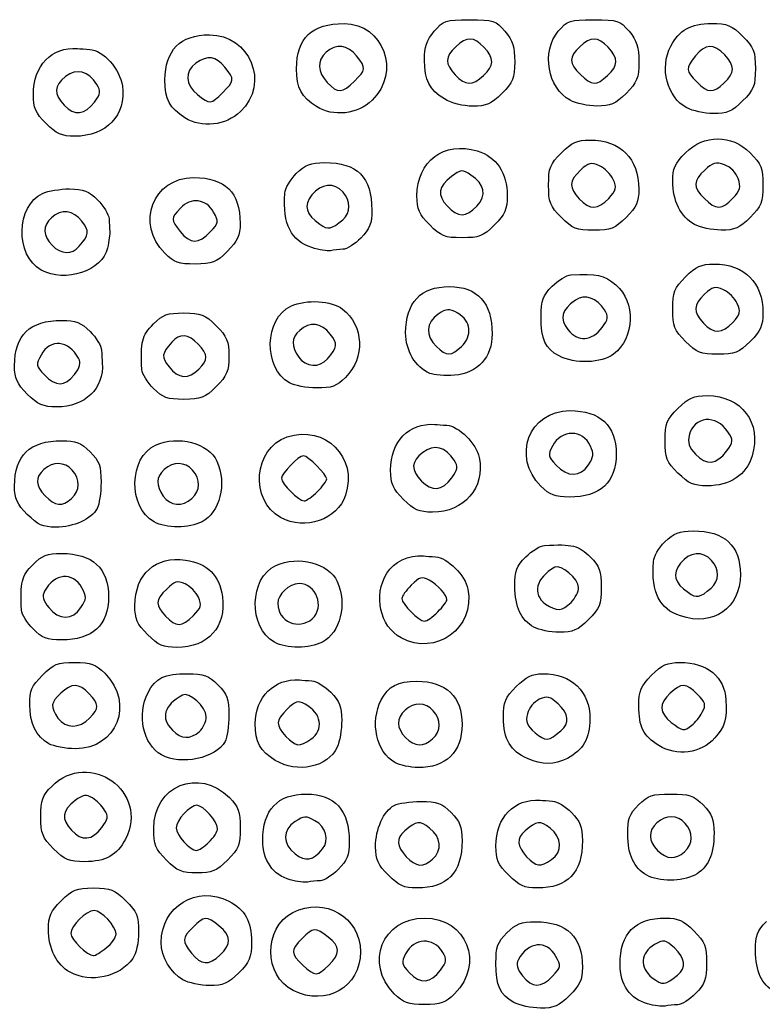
# Model space of a CAD drawing. Extents: x -1 to 2559, y 1 to 1442.
# Drawn here: x 1691.3 to 1954.9, y 1089.3 to 1440 of the extents above; entities that cross this region are included whole.
import ezdxf

# ---------------------------------------------------------------- set-up
doc = ezdxf.new("R2010")
doc.units = 0
doc.layers.get('0').update_dxf_attribs({"linetype": 'CONTINUOUS'})
doc.layers.add('IMAGE', color=7, linetype='CONTINUOUS')

# ---------------------------------------------------------------- blocks, each defined once
blk = doc.blocks.new('wave')
at = {"layer": 'IMAGE', "color": 7}
for points in [[(907.05, -191.77), (907.05, -191.77)], [(952.81, -189.72), (952.81, -189.72)], [(996.81, -189.72), (996.81, -189.72)], [(1038.14, -192.38), (1038.14, -192.38)], [(860.38, -195.77), (860.38, -195.77)], [(814.89, -199.13), (814.89, -199.13)], [(938.98, -198.02), (938.98, -198.02)], [(983.58, -198.53), (983.58, -198.53)], [(893.65, -200.76), (893.65, -200.76)], [(1024.91, -201.2), (1024.91, -201.2)], [(797.76, -206.75), (797.76, -206.75)], [(846.98, -204.76), (846.98, -204.76)], [(997.22, -233.3), (997.22, -233.3)], [(1041.25, -233.26), (1041.25, -233.26)], [(902.9, -240.87), (902.9, -240.87)], [(980.43, -240.08), (980.43, -240.08)], [(933.76, -242.75), (933.76, -242.75)], [(1027.58, -242.53), (1027.58, -242.53)], [(809.49, -250.28), (809.49, -250.28)], [(892, -250.78), (892, -250.78)], [(839.86, -252.79), (839.86, -252.79)], [(796.04, -258.76), (796.04, -258.76)], [(994.89, -279.13), (994.89, -279.13)], [(1041.22, -277.3), (1041.22, -277.3)], [(945.06, -285.83), (945.06, -285.83)], [(1024.43, -284.08), (1024.43, -284.08)], [(897.49, -290.28), (897.49, -290.28)], [(979.6, -289.2), (979.6, -289.2)], [(851.9, -293.95), (851.9, -293.95)], [(807.77, -295.81), (807.77, -295.81)], [(933.75, -295.38), (933.75, -295.38)], [(835.79, -300.72), (835.79, -300.72)], [(884.04, -298.76), (884.04, -298.76)], [(791.1, -302.75), (791.1, -302.75)], [(1038.97, -323.03), (1038.97, -323.03)], [(990.05, -327.89), (990.05, -327.89)], [(941.55, -332.46), (941.55, -332.46)], [(1021.76, -330.75), (1021.76, -330.75)], [(973.2, -335.45), (973.2, -335.45)], [(806.79, -339.74), (806.79, -339.74)], [(849.46, -339.74), (849.46, -339.74)], [(893.96, -337.34), (893.96, -337.34)], [(924.43, -340.08), (924.43, -340.08)], [(791.1, -345.42), (791.1, -345.42)], [(880.91, -346.53), (880.91, -346.53)], [(836.04, -348.09), (836.04, -348.09)], [(1033.56, -371.54), (1033.56, -371.54)], [(983.9, -376.62), (983.9, -376.62)], [(849.96, -381.34), (849.96, -381.34)], [(936.62, -380.01), (936.62, -380.01)], [(1022.67, -381.45), (1022.67, -381.45)], [(892.12, -382.41), (892.12, -382.41)], [(970.71, -385.42), (970.71, -385.42)], [(793.13, -386.05), (793.13, -386.05)], [(833.76, -388.08), (833.76, -388.08)], [(923.58, -389.2), (923.58, -389.2)], [(878.71, -390.76), (878.71, -390.76)], [(813.18, -417.7), (813.18, -417.7)], [(1026.68, -420.24), (1026.68, -420.24)], [(852.12, -422.41), (852.12, -422.41)], [(980.23, -422.21), (980.23, -422.21)], [(798.71, -426.76), (798.71, -426.76)], [(891.6, -425.21), (891.6, -425.21)], [(934.79, -425.08), (934.79, -425.08)], [(1014.98, -427.43), (1014.98, -427.43)], [(838.71, -430.76), (838.71, -430.76)], [(878.98, -432.68), (878.98, -432.68)], [(921.38, -433.42), (921.38, -433.42)], [(968.4, -432.03), (968.4, -432.03)], [(817.55, -456.46), (817.55, -456.46)], [(855.48, -461.72), (855.48, -461.72)], [(800.43, -464.08), (800.43, -464.08)], [(1024.12, -465.08), (1024.12, -465.08)], [(840.43, -468.08), (840.43, -468.08)], [(934.79, -467.74), (934.79, -467.74)], [(976.93, -467.87), (976.93, -467.87)], [(884.31, -475.06), (884.31, -475.06)], [(919.1, -473.42), (919.1, -473.42)], [(961.76, -473.42), (961.76, -473.42)], [(1010.71, -473.42), (1010.71, -473.42)], [(819.05, -499.19), (819.05, -499.19)], [(859.48, -501.72), (859.48, -501.72)], [(806.25, -507.86), (806.25, -507.86)], [(897.96, -505.34), (897.96, -505.34)], [(937.55, -507.13), (937.55, -507.13)], [(846.25, -510.53), (846.25, -510.53)], [(977.3, -509.21), (977.3, -509.21)], [(1021.56, -508.87), (1021.56, -508.87)], [(885.39, -514.34), (885.39, -514.34)], [(921.2, -515.45), (921.2, -515.45)], [(963.6, -518.54), (963.6, -518.54)], [(1010.98, -519.06), (1010.98, -519.06)]]:
    blk.add_lwpolyline(points, close=True, dxfattribs=at)
for points in [[(950.46, -236.06), (950.46, -236.06)], [(855.96, -245.21), (855.96, -245.21)], [(810.12, -378.46), (810.12, -378.46)], [(895.77, -464.1), (895.78, -464.1)]]:
    blk.add_lwpolyline(points, dxfattribs=at)
for points in [[(886.56, -187.3), (886.56, -176.43), (891.97, -171.28), (903.4, -171.28)], [(903.4, -171.28), (917.33, -171.28), (923.65, -188.64), (913.31, -198.53)], [(935.35, -174.05), (938.58, -170.21), (939.38, -169.95), (947.9, -169.95)], [(947.9, -169.95), (956.42, -169.95), (957.21, -170.21), (960.44, -174.05)], [(979.35, -174.05), (982.58, -170.21), (983.38, -169.95), (991.9, -169.95)], [(991.9, -169.95), (1000.42, -169.95), (1001.21, -170.21), (1004.44, -174.05)], [(1019.22, -179.3), (1022.18, -173.58), (1026.32, -171.28), (1033.66, -171.28)], [(1033.66, -171.28), (1039.28, -171.28), (1040.78, -171.9), (1044.7, -175.82)], [(839.9, -191.3), (839.9, -180.82), (845.34, -175.28), (855.63, -175.29)], [(855.63, -175.29), (870.14, -175.3), (877.1, -192.52), (866.65, -202.53)], [(931.9, -184.14), (931.9, -179.65), (932.76, -177.13), (935.35, -174.05)], [(960.44, -174.05), (963.16, -177.27), (963.9, -179.59), (963.9, -184.85)], [(983.58, -198.53), (975.52, -194.15), (973.29, -181.25), (979.35, -174.05)], [(1004.44, -174.05), (1007.16, -177.27), (1007.9, -179.59), (1007.9, -184.85)], [(907.8, -182.8), (904.64, -178.78), (900.54, -178.28), (897, -181.49)], [(953, -179.7), (949.38, -175.85), (946.93, -175.81), (942.98, -179.51)], [(997, -179.7), (993.38, -175.85), (990.93, -175.81), (986.98, -179.51)], [(1038.33, -182.37), (1034.54, -178.34), (1031.4, -178.47), (1027.99, -182.8)], [(1044.7, -175.82), (1048.69, -179.81), (1049.23, -181.18), (1049.23, -187.28)], [(793.23, -196.42), (793.25, -186.2), (799.69, -179.51), (808.9, -180.16)], [(808.9, -180.16), (809.81, -180.23), (811.75, -180.36), (813.21, -180.45)], [(813.21, -180.45), (818, -180.75), (823.99, -187.45), (824.79, -193.4)], [(897, -181.49), (893.75, -184.43), (893.92, -188.43), (897.46, -192.2)], [(942.98, -179.51), (939.14, -183.13), (939.09, -185.59), (942.8, -189.53)], [(952.81, -189.72), (956.66, -186.1), (956.7, -183.65), (953, -179.7)], [(986.98, -179.51), (983.06, -183.2), (983.09, -185.27), (987.17, -189.34)], [(996.81, -189.72), (1000.66, -186.1), (1000.7, -183.65), (997, -179.7)], [(1024.91, -201.2), (1017.87, -197.37), (1015.19, -187.09), (1019.22, -179.3)], [(850.86, -185.36), (846.84, -188.17), (847.09, -193.12), (851.41, -196.52)], [(861.13, -186.8), (857.98, -182.78), (855.11, -182.38), (850.86, -185.36)], [(907.05, -191.77), (911.28, -187.54), (911.3, -187.25), (907.8, -182.8)], [(938.98, -198.02), (933.51, -194.68), (931.9, -191.52), (931.9, -184.14)], [(963.9, -184.85), (963.9, -190.69), (963.32, -192.13), (959.36, -196.08)], [(1007.9, -184.85), (1007.9, -190.69), (1007.32, -192.13), (1003.36, -196.08)], [(1027.99, -182.8), (1024.48, -187.26), (1024.52, -188.03), (1028.5, -192.01)], [(1038.14, -192.38), (1041.99, -188.77), (1042.04, -186.31), (1038.33, -182.37)], [(815.76, -192.89), (812.76, -188.09), (808.56, -187.04), (804.65, -190.12)], [(860.38, -195.77), (864.61, -191.54), (864.64, -191.25), (861.13, -186.8)], [(893.65, -200.76), (888.25, -197.37), (886.56, -194.17), (886.56, -187.3)], [(987.17, -189.34), (991.19, -193.37), (992.86, -193.43), (996.81, -189.72)], [(1049.23, -187.28), (1049.23, -193.39), (1048.69, -194.76), (1044.7, -198.75)], [(804.65, -190.12), (800.45, -193.42), (800.33, -196.15), (804.18, -200.25)], [(846.98, -204.76), (841.58, -201.37), (839.9, -198.17), (839.9, -191.3)], [(897.46, -192.2), (901.18, -196.15), (902.74, -196.08), (907.05, -191.77)], [(942.8, -189.53), (946.41, -193.38), (948.87, -193.42), (952.81, -189.72)], [(1028.5, -192.01), (1032.53, -196.03), (1034.19, -196.1), (1038.14, -192.38)], [(824.79, -193.4), (826.19, -203.86), (819.15, -211.28), (807.83, -211.28)], [(814.89, -199.13), (817.1, -196.16), (817.22, -195.24), (815.76, -192.89)], [(851.41, -196.52), (855.86, -200.02), (856.15, -200), (860.38, -195.77)], [(959.36, -196.08), (955.59, -199.85), (953.85, -200.61), (949.03, -200.61)], [(1003.36, -196.08), (999.57, -199.88), (997.89, -200.61), (993.03, -200.56)], [(797.76, -206.75), (793.99, -202.98), (793.23, -201.24), (793.23, -196.42)], [(804.18, -200.25), (807.81, -204.11), (811.47, -203.73), (814.89, -199.13)], [(913.31, -198.53), (908.11, -203.52), (899.58, -204.49), (893.65, -200.76)], [(949.03, -200.61), (945.64, -200.61), (941.46, -199.53), (938.98, -198.02)], [(993.03, -200.56), (989.84, -200.53), (985.59, -199.62), (983.58, -198.53)], [(1044.7, -198.75), (1040.9, -202.54), (1039.22, -203.27), (1034.36, -203.23)], [(866.65, -202.53), (861.44, -207.52), (852.92, -208.49), (846.98, -204.76)], [(1034.36, -203.23), (1031.17, -203.2), (1026.92, -202.28), (1024.91, -201.2)], [(807.83, -211.28), (803.31, -211.28), (801.46, -210.45), (797.76, -206.75)], [(929.23, -232.42), (929.25, -220.12), (938.86, -212.95), (950.63, -216.48)], [(980.43, -217.15), (984.13, -213.45), (985.98, -212.62), (990.5, -212.62)], [(990.5, -212.62), (1001.42, -212.62), (1007.9, -219.09), (1007.9, -230.02)], [(1024.43, -217.15), (1031.04, -210.53), (1040.75, -210.53), (1047.36, -217.15)], [(950.63, -216.48), (957.37, -218.5), (961.22, -224.28), (961.22, -232.42)], [(975.9, -228.62), (975.9, -222.51), (976.44, -221.14), (980.43, -217.15)], [(1019.9, -227.22), (1019.9, -222.7), (1020.73, -220.85), (1024.43, -217.15)], [(1047.36, -217.15), (1051.36, -221.14), (1051.9, -222.51), (1051.9, -228.62)], [(886.46, -224.51), (889.65, -221.33), (891.49, -220.62), (896.53, -220.62)], [(896.53, -220.62), (908.1, -220.62), (913.23, -225.78), (913.23, -237.45)], [(993.9, -221.71), (991, -220.39), (990.08, -220.61), (987.22, -223.29)], [(1038.23, -221.39), (1035.21, -220.33), (1034.04, -220.64), (1031.25, -223.26)], [(948.39, -225.04), (945.28, -223.01), (944.85, -223.04), (941.49, -225.55)], [(987.22, -223.29), (983.14, -227.13), (983.04, -229.53), (986.8, -233.53)], [(998.8, -226.61), (997.96, -224.76), (995.75, -222.55), (993.9, -221.71)], [(1031.25, -223.26), (1027.05, -227.21), (1027.04, -229.21), (1031.17, -233.34)], [(1043.12, -226.29), (1042.39, -224.2), (1040.31, -222.12), (1038.23, -221.39)], [(839.86, -252.79), (829.39, -242.32), (835.62, -225.95), (850.07, -225.95)], [(850.07, -225.95), (861.21, -225.95), (866.56, -231.21), (866.56, -242.15)], [(882.38, -231.51), (882.48, -229.81), (884.32, -226.66), (886.46, -224.51)], [(903.02, -231.05), (899.89, -227.59), (895.22, -228.03), (892.02, -232.09)], [(941.49, -225.55), (936.75, -229.08), (936.32, -232.15), (940.01, -236.07)], [(950.46, -236.06), (954.06, -232.22), (953.32, -228.28), (948.39, -225.04)], [(997.22, -233.3), (999.91, -230.43), (1000.12, -229.51), (998.8, -226.61)], [(1027.58, -242.53), (1022.82, -239.95), (1019.9, -234.12), (1019.9, -227.22)], [(1041.25, -233.26), (1043.87, -230.47), (1044.18, -229.3), (1043.12, -226.29)], [(796.53, -231.54), (798.45, -230.67), (802.74, -229.95), (806.06, -229.95)], [(806.06, -229.95), (810.96, -229.95), (812.84, -230.69), (816, -233.85)], [(902.9, -240.87), (905.83, -238.35), (905.89, -234.22), (903.02, -231.05)], [(980.43, -240.08), (976.44, -236.09), (975.9, -234.72), (975.9, -228.62)], [(1007.9, -230.02), (1007.9, -234.53), (1007.06, -236.38), (1003.36, -240.08)], [(1051.9, -228.62), (1051.9, -234.72), (1051.36, -236.09), (1047.36, -240.08)], [(796.04, -258.76), (786.74, -253.6), (787.06, -235.86), (796.53, -231.54)], [(816, -233.85), (818.14, -235.99), (819.97, -238.99), (820.06, -240.51)], [(857.15, -238.21), (854.49, -233.45), (849.08, -232.79), (845.35, -236.79)], [(892, -250.78), (884.53, -248.3), (881.7, -242.64), (882.38, -231.51)], [(892.02, -232.09), (888.96, -235.98), (889.76, -238.97), (894.79, -242.49)], [(933.76, -242.75), (929.99, -238.98), (929.23, -237.24), (929.23, -232.42)], [(961.22, -232.42), (961.22, -237.24), (960.47, -238.98), (956.7, -242.75)], [(986.8, -233.53), (990.52, -237.49), (993.33, -237.43), (997.22, -233.3)], [(1031.17, -233.34), (1035.3, -237.48), (1037.31, -237.46), (1041.25, -233.26)], [(810.45, -241.44), (807.31, -237.44), (803.2, -236.96), (799.67, -240.16)], [(845.35, -236.79), (841.91, -240.48), (841.91, -240.76), (845.33, -245.1)], [(855.96, -245.21), (858.96, -242.02), (859.04, -241.58), (857.15, -238.21)], [(913.23, -237.45), (913.23, -242.35), (912.49, -244.22), (909.33, -247.39)], [(940.01, -236.07), (943.83, -240.13), (946.63, -240.13), (950.46, -236.06)], [(799.67, -240.16), (796.49, -243.03), (796.57, -246.63), (799.9, -249.95)], [(809.49, -250.28), (813.11, -246.07), (813.23, -244.97), (810.45, -241.44)], [(820.06, -240.51), (820.16, -242.04), (820.28, -244.03), (820.35, -244.95)], [(894.79, -242.49), (897.74, -244.56), (898.86, -244.34), (902.9, -240.87)], [(991.9, -244.62), (985.79, -244.62), (984.42, -244.08), (980.43, -240.08)], [(1003.36, -240.08), (999.37, -244.08), (998, -244.62), (991.9, -244.62)], [(1047.36, -240.08), (1043.57, -243.88), (1041.89, -244.61), (1037.03, -244.56)], [(820.35, -244.95), (820.41, -245.87), (820.05, -248.57), (819.55, -250.95)], [(845.33, -245.1), (848.8, -249.52), (851.88, -249.55), (855.96, -245.21)], [(866.56, -242.15), (866.56, -246.51), (865.69, -248.42), (862.03, -252.08)], [(945.23, -247.28), (939.12, -247.28), (937.76, -246.74), (933.76, -242.75)], [(956.7, -242.75), (952.7, -246.74), (951.34, -247.28), (945.23, -247.28)], [(1037.03, -244.56), (1033.84, -244.53), (1029.59, -243.62), (1027.58, -242.53)], [(909.33, -247.39), (907.19, -249.53), (904.34, -251.33), (903, -251.38)], [(819.55, -250.95), (817.85, -258.97), (804.46, -263.42), (796.04, -258.76)], [(799.9, -249.95), (803.18, -253.24), (806.84, -253.36), (809.49, -250.28)], [(862.03, -252.08), (858.04, -256.07), (856.67, -256.62), (850.59, -256.62)], [(898.55, -251.89), (897.44, -252.11), (894.49, -251.61), (892, -250.78)], [(903, -251.38), (901.66, -251.44), (899.66, -251.67), (898.55, -251.89)], [(850.59, -256.62), (844.77, -256.62), (843.09, -256.02), (839.86, -252.79)], [(1024.43, -261.15), (1028.13, -257.45), (1029.98, -256.62), (1034.5, -256.62)], [(1034.5, -256.62), (1045.42, -256.62), (1051.9, -263.09), (1051.9, -274.02)], [(977.13, -264.51), (979.27, -262.37), (982.27, -260.54), (983.79, -260.45)], [(983.79, -260.45), (993.12, -259.89), (995.45, -260.41), (999.75, -264.03)], [(1019.9, -272.62), (1019.9, -266.51), (1020.44, -265.14), (1024.43, -261.15)], [(925.23, -281.04), (925.23, -270.25), (930.54, -264.62), (940.69, -264.62)], [(940.69, -264.62), (950.69, -264.62), (955.9, -270.34), (955.9, -281.32)], [(973.23, -275.27), (973.23, -269.47), (973.83, -267.81), (977.13, -264.51)], [(999.75, -264.03), (1006.88, -270.03), (1006.47, -282.68), (998.95, -288.59)], [(1037.9, -265.71), (1035, -264.39), (1034.08, -264.61), (1031.22, -267.29)], [(1042.8, -270.61), (1041.96, -268.76), (1039.75, -266.55), (1037.9, -265.71)], [(884.53, -271.54), (889.99, -269.05), (899.04, -269.56), (902.87, -272.57)], [(985.4, -269.45), (980.4, -272.95), (979.64, -275.93), (982.75, -279.88)], [(995.76, -272.89), (993.06, -268.57), (988.72, -267.12), (985.4, -269.45)], [(1031.22, -267.29), (1027.14, -271.13), (1027.04, -273.53), (1030.8, -277.53)], [(884.04, -298.76), (874.74, -293.6), (875.06, -275.86), (884.53, -271.54)], [(902.87, -272.57), (910.42, -278.51), (910.9, -289.82), (903.9, -296.82)], [(943.72, -274.07), (940.57, -272.31), (939.84, -272.35), (936.72, -274.39)], [(994.89, -279.13), (997.1, -276.16), (997.22, -275.24), (995.76, -272.89)], [(1024.43, -284.08), (1020.44, -280.09), (1019.9, -278.72), (1019.9, -272.62)], [(1041.22, -277.3), (1043.91, -274.43), (1044.12, -273.51), (1042.8, -270.61)], [(786.56, -292.68), (786.56, -281.76), (791.95, -276.62), (803.4, -276.62)], [(803.4, -276.62), (808.29, -276.62), (810.17, -277.35), (813.33, -280.51)], [(835.79, -277.85), (839.1, -274.54), (840.74, -273.95), (846.59, -273.95)], [(846.59, -273.95), (852.67, -273.95), (854.04, -274.49), (858.03, -278.48)], [(898.45, -281.44), (895.31, -277.44), (891.2, -276.96), (887.67, -280.16)], [(936.72, -274.39), (932.39, -277.23), (932.15, -282.17), (936.15, -285.9)], [(945.06, -285.83), (949.02, -282.13), (948.4, -276.69), (943.72, -274.07)], [(979.6, -289.2), (974.67, -286.53), (973.23, -283.37), (973.23, -275.27)], [(1051.9, -274.02), (1051.9, -278.53), (1051.06, -280.38), (1047.36, -284.08)], [(813.33, -280.51), (815.48, -282.66), (817.3, -285.66), (817.4, -287.18)], [(831.73, -294.05), (831.14, -284.27), (831.73, -281.91), (835.79, -277.85)], [(858.03, -278.48), (861.9, -282.35), (862.56, -283.93), (862.56, -289.28)], [(887.67, -280.16), (884.68, -282.86), (884.57, -285.75), (887.31, -289.65)], [(982.75, -279.88), (986.25, -284.33), (991.25, -284.02), (994.89, -279.13)], [(1030.8, -277.53), (1034.52, -281.49), (1037.33, -281.43), (1041.22, -277.3)], [(809.27, -290.03), (805.81, -283.57), (799.26, -283), (795.97, -288.88)], [(851.66, -285.04), (848.21, -281.35), (845.04, -281.1), (842.31, -284.28)], [(897.49, -290.28), (901.11, -286.07), (901.23, -284.97), (898.45, -281.44)], [(933.75, -295.38), (928.68, -293.21), (925.23, -287.39), (925.23, -281.04)], [(955.9, -281.32), (955.9, -289.68), (950.76, -295.34), (942.52, -296.07)], [(817.4, -287.18), (817.49, -288.7), (817.62, -290.7), (817.68, -291.62)], [(842.31, -284.28), (838.69, -288.5), (838.57, -289.6), (841.34, -293.13)], [(851.9, -293.95), (855.3, -290.55), (855.25, -288.86), (851.66, -285.04)], [(936.15, -285.9), (939.82, -289.32), (941.32, -289.31), (945.06, -285.83)], [(1035.9, -288.62), (1029.79, -288.62), (1028.42, -288.08), (1024.43, -284.08)], [(1047.36, -284.08), (1043.37, -288.08), (1042, -288.62), (1035.9, -288.62)], [(795.97, -288.88), (794.09, -292.24), (794.17, -292.69), (797.16, -295.88)], [(807.77, -295.81), (809.74, -293.3), (810.16, -291.69), (809.27, -290.03)], [(862.56, -289.28), (862.56, -294.63), (861.9, -296.21), (858.03, -300.08)], [(887.31, -289.65), (889.79, -293.2), (894.72, -293.51), (897.49, -290.28)], [(998.95, -288.59), (994.84, -291.83), (985.01, -292.14), (979.6, -289.2)], [(791.1, -302.75), (787.4, -299.05), (786.56, -297.2), (786.56, -292.68)], [(817.68, -291.62), (818.33, -300.82), (811.64, -307.27), (801.43, -307.28)], [(835.79, -300.72), (833.65, -298.57), (831.82, -295.57), (831.73, -294.05)], [(841.34, -293.13), (844.63, -297.3), (848.26, -297.58), (851.9, -293.95)], [(797.16, -295.88), (801.23, -300.21), (804.32, -300.19), (807.77, -295.81)], [(903.9, -296.82), (900.75, -299.96), (899, -300.61), (893.67, -300.57)], [(942.52, -296.07), (939.24, -296.35), (935.3, -296.05), (933.75, -295.38)], [(846.59, -304.62), (840.74, -304.62), (839.1, -304.02), (835.79, -300.72)], [(858.03, -300.08), (854.04, -304.07), (852.67, -304.62), (846.59, -304.62)], [(893.67, -300.57), (890.13, -300.54), (885.8, -299.73), (884.04, -298.76)], [(801.43, -307.28), (796.61, -307.28), (794.87, -306.52), (791.1, -302.75)], [(1021.76, -307.82), (1025.53, -304.05), (1027.27, -303.28), (1032.1, -303.29)], [(1032.1, -303.29), (1044.39, -303.3), (1051.56, -312.91), (1048.03, -324.68)], [(1017.23, -319.28), (1017.23, -313.18), (1017.77, -311.81), (1021.76, -307.82)], [(973.2, -335.45), (962.73, -324.99), (968.95, -308.62), (983.4, -308.62)], [(983.4, -308.62), (994.21, -308.62), (999.9, -313.9), (999.9, -323.95)], [(1039.47, -316.13), (1035.33, -309.8), (1027.47, -310.53), (1025.75, -317.39)], [(883.21, -317.95), (896.69, -313.51), (908.35, -325.14), (903.9, -338.6)], [(919.9, -329.75), (919.91, -319.54), (926.36, -312.85), (935.56, -313.5)], [(935.56, -313.5), (936.48, -313.56), (938.38, -313.69), (939.79, -313.78)], [(939.79, -313.78), (944.05, -314.06), (950.4, -320.39), (951.32, -325.28)], [(990.76, -321.19), (988.02, -315.16), (980.49, -315.19), (977.25, -321.25)], [(836.53, -320.88), (844.53, -317.23), (855.33, -320.06), (858.3, -326.58)], [(880.91, -346.53), (869.78, -340.49), (871.28, -321.89), (883.21, -317.95)], [(1025.75, -317.39), (1025.13, -319.87), (1025.73, -321.64), (1028.02, -324.08)], [(1038.97, -323.03), (1041.47, -319.66), (1041.5, -319.23), (1039.47, -316.13)], [(786.56, -335.35), (786.56, -324.43), (791.95, -319.28), (803.4, -319.28)], [(803.4, -319.28), (808.29, -319.28), (810.17, -320.02), (813.33, -323.18)], [(836.04, -348.09), (826.74, -342.93), (827.06, -325.19), (836.53, -320.88)], [(942.43, -326.23), (939.43, -321.42), (935.23, -320.37), (931.32, -323.45)], [(977.25, -321.25), (975.62, -324.3), (975.75, -324.95), (978.57, -327.95)], [(990.05, -327.89), (991.84, -325.17), (991.98, -323.86), (990.76, -321.19)], [(1021.76, -330.75), (1017.77, -326.76), (1017.23, -325.39), (1017.23, -319.28)], [(813.33, -323.18), (816.63, -326.48), (817.23, -328.13), (817.23, -333.93)], [(888.99, -324.62), (887.28, -324.62), (881.23, -330.86), (881.23, -332.62)], [(897.23, -332.86), (897.23, -331.28), (890.56, -324.62), (888.99, -324.62)], [(931.32, -323.45), (927.12, -326.75), (926.99, -329.48), (930.85, -333.59)], [(951.32, -325.28), (953.34, -336.07), (946.04, -344.6), (934.76, -344.61)], [(999.9, -323.95), (999.9, -334.06), (994.21, -339.28), (983.19, -339.28)], [(1028.02, -324.08), (1031.82, -328.13), (1035.43, -327.78), (1038.97, -323.03)], [(1048.03, -324.68), (1046.01, -331.42), (1040.23, -335.27), (1032.1, -335.28)], [(797, -329.49), (793.79, -332.4), (793.92, -335.1), (797.46, -338.86)], [(807.02, -329.72), (804.28, -326.69), (800.2, -326.59), (797, -329.49)], [(839.67, -329.49), (836.68, -332.19), (836.57, -335.08), (839.31, -338.99)], [(849.69, -329.72), (846.95, -326.69), (842.87, -326.59), (839.67, -329.49)], [(858.3, -326.58), (861.9, -334.48), (859.38, -344.77), (853.04, -348.05)], [(941.55, -332.46), (943.76, -329.5), (943.89, -328.57), (942.43, -326.23)], [(978.57, -327.95), (982.61, -332.26), (987.21, -332.24), (990.05, -327.89)], [(806.79, -339.74), (809.82, -337), (809.92, -332.92), (807.02, -329.72)], [(849.46, -339.74), (852.49, -337), (852.58, -332.92), (849.69, -329.72)], [(881.23, -332.62), (881.23, -334.5), (887.34, -340.62), (889.23, -340.62)], [(893.96, -337.34), (895.76, -335.54), (897.23, -333.52), (897.23, -332.86)], [(924.43, -340.08), (920.66, -336.31), (919.9, -334.57), (919.9, -329.75)], [(930.85, -333.59), (934.47, -337.44), (938.14, -337.06), (941.55, -332.46)], [(1032.1, -335.28), (1027.27, -335.28), (1025.53, -334.52), (1021.76, -330.75)], [(791.1, -345.42), (787.4, -341.72), (786.56, -339.86), (786.56, -335.35)], [(817.23, -333.93), (817.23, -337.71), (816.61, -341.95), (815.86, -343.36)], [(983.19, -339.28), (978.18, -339.28), (976.31, -338.57), (973.2, -335.45)], [(797.46, -338.86), (800.89, -342.51), (803.46, -342.76), (806.79, -339.74)], [(839.31, -338.99), (841.76, -342.49), (846.06, -342.82), (849.46, -339.74)], [(903.9, -338.6), (901.02, -347.32), (889.62, -351.25), (880.91, -346.53)], [(889.23, -340.62), (890.03, -340.62), (892.16, -339.14), (893.96, -337.34)], [(934.76, -344.61), (929.94, -344.61), (928.2, -343.85), (924.43, -340.08)], [(815.86, -343.36), (813.85, -347.1), (807.5, -349.95), (801.16, -349.95)], [(801.16, -349.95), (796.65, -349.95), (794.8, -349.11), (791.1, -345.42)], [(853.04, -348.05), (848.47, -350.41), (840.27, -350.43), (836.04, -348.09)], [(1017.13, -355.18), (1020.31, -352), (1022.15, -351.28), (1027.19, -351.28)], [(1027.19, -351.28), (1038.26, -351.28), (1043.9, -356.5), (1043.9, -366.74)], [(967.79, -360.51), (969.94, -358.37), (972.94, -356.54), (974.46, -356.45)], [(974.46, -356.45), (984.24, -355.86), (986.61, -356.45), (990.67, -360.51)], [(1013.04, -362.18), (1013.15, -360.47), (1014.98, -357.32), (1017.13, -355.18)], [(793.13, -363.18), (796.31, -360), (798.15, -359.28), (803.19, -359.28)], [(803.19, -359.28), (814.21, -359.28), (819.9, -364.5), (819.9, -374.62)], [(829.23, -377.75), (829.25, -366.65), (836.6, -360.05), (847.23, -361.62)], [(879.19, -363.54), (887.2, -359.9), (898, -362.73), (900.97, -369.25)], [(918.57, -366.25), (921.04, -362.2), (926.19, -359.79), (931.56, -360.16)], [(931.56, -360.16), (932.48, -360.23), (934.38, -360.36), (935.79, -360.45)], [(935.79, -360.45), (940.05, -360.73), (946.4, -367.06), (947.32, -371.94)], [(963.94, -370.85), (963.9, -365.48), (964.54, -363.77), (967.79, -360.51)], [(990.67, -360.51), (993.97, -363.82), (994.56, -365.46), (994.56, -371.31)], [(1033.69, -361.72), (1030.56, -358.26), (1025.88, -358.7), (1022.69, -362.76)], [(789.06, -379.39), (788.47, -369.61), (789.06, -367.24), (793.13, -363.18)], [(847.23, -361.62), (854.97, -362.77), (859.17, -366.96), (860.25, -374.62)], [(878.71, -390.76), (869.41, -385.6), (869.73, -367.86), (879.19, -363.54)], [(978.07, -364.17), (971.38, -367.94), (969.95, -373.77), (974.86, -377.21)], [(986.56, -371.38), (986.56, -368.33), (980.23, -362.95), (978.07, -364.17)], [(1022.67, -381.45), (1015.19, -378.97), (1012.37, -373.31), (1013.04, -362.18)], [(1022.69, -362.76), (1019.63, -366.65), (1020.43, -369.63), (1025.46, -373.16)], [(1033.56, -371.54), (1036.5, -369.02), (1036.55, -364.88), (1033.69, -361.72)], [(810.44, -371.46), (807.19, -365.66), (800.62, -366.27), (797.19, -372.7)], [(923.58, -389.2), (916.09, -385.13), (913.71, -374.22), (918.57, -366.25)], [(933.55, -368.78), (930.95, -367.39), (930.1, -367.62), (927.22, -370.5)], [(1043.9, -366.74), (1043.9, -378.66), (1034.29, -385.31), (1022.67, -381.45)], [(810.12, -378.46), (812.17, -375.34), (812.2, -374.61), (810.44, -371.46)], [(847.02, -370.1), (844.24, -368.83), (843.3, -369.09), (840.5, -371.89)], [(851.75, -374.82), (850.94, -373.04), (848.81, -370.91), (847.02, -370.1)], [(887.46, -369.95), (883.89, -369.95), (879.9, -373.7), (879.9, -377.05)], [(892.12, -382.41), (896.69, -378.28), (893.57, -369.95), (887.46, -369.95)], [(900.97, -369.25), (904.57, -377.14), (902.05, -387.44), (895.7, -390.72)], [(927.22, -370.5), (925.39, -372.33), (923.9, -374.48), (923.9, -375.28)], [(939.85, -375.68), (939.78, -373.84), (936.68, -370.45), (933.55, -368.78)], [(970.71, -385.42), (966.16, -382.9), (964, -378.25), (963.94, -370.85)], [(983.9, -376.62), (985.36, -375.15), (986.56, -372.79), (986.56, -371.38)], [(994.56, -371.31), (994.56, -377.39), (994.02, -378.76), (990.03, -382.75)], [(1025.46, -373.16), (1028.41, -375.23), (1029.53, -375), (1033.56, -371.54)], [(797.19, -372.7), (796.3, -374.36), (796.72, -375.97), (798.69, -378.47)], [(819.9, -374.62), (819.9, -384.73), (814.21, -389.95), (803.19, -389.95)], [(840.5, -371.89), (836.48, -375.91), (836.42, -377.58), (840.13, -381.53)], [(860.25, -374.62), (861.75, -385.29), (855.19, -392.6), (844.1, -392.61)], [(849.96, -381.34), (852.76, -378.54), (853.01, -377.6), (851.75, -374.82)], [(947.32, -371.94), (949.91, -385.76), (935.95, -395.9), (923.58, -389.2)], [(798.69, -378.47), (802.27, -383.02), (807.14, -383.02), (810.12, -378.46)], [(833.76, -388.08), (829.99, -384.31), (829.23, -382.57), (829.23, -377.75)], [(879.9, -377.05), (879.9, -383.44), (887.37, -386.71), (892.12, -382.41)], [(923.9, -375.28), (923.9, -377.17), (930.01, -383.28), (931.9, -383.28)], [(936.62, -380.01), (938.42, -378.21), (939.88, -376.26), (939.85, -375.68)], [(974.86, -377.21), (978.78, -379.95), (980.69, -379.83), (983.9, -376.62)], [(793.13, -386.05), (790.98, -383.91), (789.15, -380.91), (789.06, -379.39)], [(840.13, -381.53), (843.82, -385.46), (845.88, -385.42), (849.96, -381.34)], [(931.9, -383.28), (932.7, -383.28), (934.82, -381.81), (936.62, -380.01)], [(979.7, -387.24), (976.51, -387.21), (972.46, -386.39), (970.71, -385.42)], [(990.03, -382.75), (986.24, -386.54), (984.55, -387.27), (979.7, -387.24)], [(803.19, -389.95), (798.15, -389.95), (796.31, -389.24), (793.13, -386.05)], [(844.1, -392.61), (839.27, -392.61), (837.53, -391.85), (833.76, -388.08)], [(895.7, -390.72), (891.14, -393.08), (882.93, -393.1), (878.71, -390.76)], [(796.43, -402.48), (800.42, -398.49), (801.79, -397.95), (807.87, -397.95)], [(807.87, -397.95), (813.69, -397.95), (815.37, -398.55), (818.6, -401.78)], [(1012.43, -402.48), (1016.13, -398.78), (1017.98, -397.95), (1022.5, -397.95)], [(1022.5, -397.95), (1032.12, -397.95), (1038.41, -403.1), (1038.79, -411.28)], [(791.94, -412.82), (791.9, -407.96), (792.64, -406.27), (796.43, -402.48)], [(818.6, -401.78), (829.19, -412.37), (822.82, -428.68), (808.13, -428.57)], [(833.91, -408.59), (836.58, -403.42), (839.68, -401.95), (847.91, -401.95)], [(847.91, -401.95), (853.71, -401.95), (855.37, -402.55), (858.67, -405.85)], [(964.43, -406.48), (967.93, -402.98), (970.07, -401.95), (973.83, -401.95)], [(973.83, -401.95), (984.06, -401.95), (990.56, -408.17), (990.56, -417.95)], [(1007.9, -413.24), (1007.9, -407.94), (1008.57, -406.34), (1012.43, -402.48)], [(813, -409.04), (809.38, -405.19), (806.93, -405.14), (802.98, -408.85)], [(858.67, -405.85), (861.96, -409.14), (862.56, -410.8), (862.56, -416.6)], [(871.9, -419.7), (871.91, -410.22), (878.65, -403.54), (887.56, -404.16)], [(887.56, -404.16), (888.48, -404.23), (890.48, -404.36), (892, -404.45)], [(892, -404.45), (893.52, -404.54), (896.52, -406.37), (898.67, -408.51)], [(916.58, -411.26), (919.14, -406.29), (922.34, -404.62), (929.21, -404.62)], [(929.21, -404.62), (939.54, -404.62), (945.23, -410.06), (945.23, -419.95)], [(959.9, -417.52), (959.9, -411.9), (960.51, -410.4), (964.43, -406.48)], [(1028.68, -409.27), (1024.6, -405.2), (1022.94, -405.13), (1018.98, -408.85)], [(802.98, -408.85), (799.35, -412.26), (799.18, -413.67), (801.97, -417.65)], [(813.18, -417.7), (816.61, -414.02), (816.58, -412.85), (813, -409.04)], [(838.71, -430.76), (832.16, -427.13), (829.85, -416.44), (833.91, -408.59)], [(846.07, -409.5), (839.5, -413.21), (838.25, -417.64), (842.56, -421.95)], [(854.56, -417.17), (854.56, -413.76), (848.4, -408.19), (846.07, -409.5)], [(898.67, -408.51), (901.83, -411.67), (902.56, -413.55), (902.56, -418.45)], [(979.24, -412.63), (976.4, -409.96), (975.44, -409.73), (972.61, -411.02)], [(1018.98, -408.85), (1014.95, -412.64), (1015.08, -415.78), (1019.41, -419.19)], [(1030.4, -415.61), (1031.79, -413), (1031.56, -412.15), (1028.68, -409.27)], [(798.71, -426.76), (794.27, -424.29), (792, -419.62), (791.94, -412.82)], [(889.55, -412.76), (886.96, -411.4), (886.09, -411.63), (883.22, -414.5)], [(891.6, -425.21), (896.4, -421.85), (895.41, -415.85), (889.55, -412.76)], [(921.38, -433.42), (914.83, -429.79), (912.52, -419.11), (916.58, -411.26)], [(935.02, -415.05), (932.28, -412.02), (928.2, -411.93), (925, -414.82)], [(972.61, -411.02), (970.79, -411.85), (968.9, -414.15), (968.4, -416.13)], [(980.23, -422.21), (983.47, -419.43), (983.15, -416.29), (979.24, -412.63)], [(1014.98, -427.43), (1009.45, -423.95), (1007.9, -420.84), (1007.9, -413.24)], [(1038.79, -411.28), (1039.11, -418.4), (1038.43, -420.72), (1034.85, -424.73)], [(852.12, -422.41), (853.47, -421.2), (854.56, -418.84), (854.56, -417.17)], [(862.56, -416.6), (862.56, -420.37), (861.95, -424.61), (861.19, -426.02)], [(883.22, -414.5), (879.15, -418.58), (879.07, -420.23), (882.8, -424.2)], [(925, -414.82), (921.82, -417.7), (921.91, -421.29), (925.23, -424.62)], [(934.79, -425.08), (937.82, -422.33), (937.92, -418.25), (935.02, -415.05)], [(968.4, -416.13), (967.67, -419.04), (968.2, -420.35), (971.12, -422.86)], [(1026.68, -420.24), (1027.84, -419.35), (1029.52, -417.26), (1030.4, -415.61)], [(801.97, -417.65), (804.62, -421.44), (809.67, -421.46), (813.18, -417.7)], [(878.98, -432.68), (873.67, -429.44), (871.9, -426.19), (871.9, -419.7)], [(902.56, -418.45), (902.56, -421.77), (901.85, -426.06), (900.97, -427.99)], [(945.23, -419.95), (945.23, -429.7), (939.49, -435.33), (929.63, -435.24)], [(968.4, -432.03), (962.44, -429.44), (959.9, -425.1), (959.9, -417.52)], [(990.56, -417.95), (990.56, -424.84), (988.15, -429.06), (982.55, -431.96)], [(1019.41, -419.19), (1023.46, -422.37), (1023.83, -422.43), (1026.68, -420.24)], [(842.56, -421.95), (845.81, -425.19), (848.88, -425.34), (852.12, -422.41)], [(882.8, -424.2), (886.21, -427.83), (887.62, -427.99), (891.6, -425.21)], [(971.12, -422.86), (974.77, -426), (975.91, -425.92), (980.23, -422.21)], [(808.13, -428.57), (804.7, -428.54), (800.46, -427.73), (798.71, -426.76)], [(861.19, -426.02), (858.03, -431.92), (845.56, -434.55), (838.71, -430.76)], [(925.23, -424.62), (928.47, -427.86), (931.55, -428.01), (934.79, -425.08)], [(1034.85, -424.73), (1029.96, -430.2), (1021.28, -431.38), (1014.98, -427.43)], [(799.73, -441.91), (813.08, -428.56), (834.55, -443.89), (825.9, -460.6)], [(900.97, -427.99), (897.73, -435.1), (886.78, -437.44), (878.98, -432.68)], [(929.63, -435.24), (926.84, -435.21), (923.13, -434.39), (921.38, -433.42)], [(982.55, -431.96), (977.84, -434.39), (973.87, -434.41), (968.4, -432.03)], [(835.9, -456.85), (835.9, -441.68), (851.96, -435.14), (862.73, -445.91)], [(795.9, -452.65), (795.9, -446.82), (796.5, -445.15), (799.73, -441.91)], [(814.18, -446.02), (811.97, -444.64), (810.96, -444.79), (808.05, -446.97)], [(874.56, -461.04), (874.56, -450.25), (879.87, -444.62), (890.03, -444.62)], [(890.03, -444.62), (900.07, -444.62), (905.23, -450.33), (905.23, -461.45)], [(1007.79, -448.51), (1011.18, -445.12), (1012.68, -444.62), (1019.23, -444.62)], [(1019.23, -444.62), (1025.78, -444.62), (1027.28, -445.12), (1030.67, -448.51)], [(808.05, -446.97), (803.4, -450.43), (803.01, -453.5), (806.73, -457.46)], [(818.49, -450.33), (817.58, -448.87), (815.64, -446.93), (814.18, -446.02)], [(851.25, -448.62), (848.73, -448.62), (843.9, -453.88), (843.9, -456.62)], [(858.56, -456.8), (858.56, -454.4), (853.4, -448.62), (851.25, -448.62)], [(862.73, -445.91), (865.96, -449.15), (866.56, -450.82), (866.56, -456.65)], [(914.56, -463.35), (914.56, -457.01), (917.41, -450.66), (921.16, -448.66)], [(921.16, -448.66), (922.57, -447.9), (926.81, -447.28), (930.58, -447.28)], [(930.58, -447.28), (936.38, -447.28), (938.04, -447.88), (941.33, -451.18)], [(957.23, -463.08), (957.25, -452.87), (963.69, -446.18), (972.9, -446.83)], [(972.9, -446.83), (973.81, -446.9), (975.81, -447.02), (977.33, -447.12)], [(977.33, -447.12), (978.86, -447.21), (981.86, -449.04), (984, -451.18)], [(1003.94, -458.85), (1003.9, -453.48), (1004.54, -451.77), (1007.79, -448.51)], [(1030.67, -448.51), (1033.83, -451.67), (1034.56, -453.55), (1034.56, -458.45)], [(817.55, -456.46), (819.72, -453.55), (819.87, -452.54), (818.49, -450.33)], [(893.05, -454.07), (889.9, -452.31), (889.17, -452.35), (886.05, -454.39)], [(941.33, -451.18), (944.49, -454.34), (945.23, -456.22), (945.23, -461.12)], [(984, -451.18), (987.16, -454.34), (987.9, -456.22), (987.9, -461.12)], [(1024.36, -455.05), (1021.61, -452.02), (1017.53, -451.93), (1014.33, -454.82)], [(800.43, -464.08), (796.44, -460.09), (795.9, -458.72), (795.9, -452.65)], [(886.05, -454.39), (881.5, -457.38), (881.49, -462.25), (886.04, -465.82)], [(895.78, -464.1), (898.29, -461.07), (896.99, -456.27), (893.05, -454.07)], [(933.74, -456.73), (930.21, -453.95), (929.11, -454.07), (924.9, -457.69)], [(976.41, -456.73), (972.88, -453.95), (971.78, -454.07), (967.56, -457.69)], [(1014.33, -454.82), (1011.16, -457.7), (1011.24, -461.29), (1014.56, -464.62)], [(1024.12, -465.08), (1027.16, -462.33), (1027.25, -458.25), (1024.36, -455.05)], [(806.73, -457.46), (810.47, -461.44), (814.1, -461.1), (817.55, -456.46)], [(840.43, -468.08), (836.48, -464.13), (835.9, -462.69), (835.9, -456.85)], [(843.9, -456.62), (843.9, -459.25), (848.7, -464.62), (851.06, -464.62)], [(855.48, -461.72), (857.17, -460.12), (858.56, -457.91), (858.56, -456.8)], [(866.56, -456.65), (866.56, -462.72), (866.02, -464.09), (862.03, -468.08)], [(924.9, -457.69), (921.78, -460.36), (921.96, -463.13), (925.46, -466.86)], [(934.79, -467.74), (938.26, -464.6), (937.81, -459.94), (933.74, -456.73)], [(967.56, -457.69), (964.45, -460.36), (964.62, -463.13), (968.13, -466.86)], [(976.93, -467.87), (980.94, -465.07), (980.71, -460.11), (976.41, -456.73)], [(1010.71, -473.42), (1006.16, -470.9), (1004, -466.25), (1003.94, -458.85)], [(1034.56, -458.45), (1034.56, -466.16), (1032.35, -470.98), (1027.7, -473.38)], [(825.9, -460.6), (822.95, -466.32), (818.81, -468.62), (811.47, -468.62)], [(851.06, -464.62), (851.79, -464.62), (853.78, -463.31), (855.48, -461.72)], [(884.31, -475.06), (878.21, -473.42), (874.56, -468.17), (874.56, -461.04)], [(905.23, -461.45), (905.23, -466.35), (904.49, -468.22), (901.33, -471.39)], [(945.23, -461.12), (945.23, -472.56), (940.09, -477.95), (929.16, -477.95)], [(987.9, -461.12), (987.9, -472.56), (982.75, -477.95), (971.83, -477.95)], [(811.47, -468.62), (805.85, -468.62), (804.35, -468), (800.43, -464.08)], [(886.04, -465.82), (889.68, -468.69), (892.36, -468.21), (895.77, -464.1)], [(919.1, -473.42), (915.4, -469.72), (914.56, -467.86), (914.56, -463.35)], [(961.76, -473.42), (957.99, -469.65), (957.23, -467.9), (957.23, -463.08)], [(1014.56, -464.62), (1017.81, -467.86), (1020.88, -468.01), (1024.12, -465.08)], [(851.23, -472.62), (845.88, -472.62), (844.3, -471.95), (840.43, -468.08)], [(862.03, -468.08), (858.16, -471.95), (856.58, -472.62), (851.23, -472.62)], [(925.46, -466.86), (928.89, -470.51), (931.46, -470.76), (934.79, -467.74)], [(968.13, -466.86), (971.54, -470.5), (972.95, -470.66), (976.93, -467.87)], [(901.33, -471.39), (899.19, -473.53), (896.34, -475.33), (895, -475.38)], [(1027.7, -473.38), (1023.14, -475.74), (1014.93, -475.76), (1010.71, -473.42)], [(838.56, -497.31), (838.56, -484.53), (851.24, -476.76), (862.55, -482.61)], [(890.56, -475.84), (889.46, -476.04), (886.65, -475.69), (884.31, -475.06)], [(895, -475.38), (893.66, -475.44), (891.66, -475.65), (890.56, -475.84)], [(929.16, -477.95), (924.65, -477.95), (922.8, -477.11), (919.1, -473.42)], [(971.83, -477.95), (967.31, -477.95), (965.46, -477.11), (961.76, -473.42)], [(803.1, -482.48), (807.09, -478.49), (808.46, -477.95), (814.56, -477.95)], [(814.56, -477.95), (820.67, -477.95), (822.04, -478.49), (826.03, -482.48)], [(798.56, -492.55), (798.56, -488.03), (799.4, -486.18), (803.1, -482.48)], [(826.03, -482.48), (829.95, -486.4), (830.56, -487.9), (830.56, -493.52)], [(862.55, -482.61), (868.27, -485.57), (870.56, -489.7), (870.56, -497.05)], [(885.19, -486.64), (896.39, -480.84), (909.23, -488.31), (909.23, -500.62)], [(814.75, -485.95), (811.93, -485.95), (806.56, -491.28), (806.56, -494.08)], [(822.56, -494.27), (822.56, -491.49), (817.36, -485.95), (814.75, -485.95)], [(885.39, -514.34), (874.85, -509.14), (874.72, -492.05), (885.19, -486.64)], [(859.05, -491.38), (854.58, -487.87), (853.82, -487.91), (849.84, -491.89)], [(921.2, -515.45), (910.52, -504.77), (916.96, -488.62), (931.9, -488.62)], [(931.9, -488.62), (946.83, -488.62), (953.28, -504.77), (942.6, -515.45)], [(961.13, -493.85), (964.31, -490.66), (966.15, -489.95), (971.19, -489.95)], [(971.19, -489.95), (982.54, -489.95), (987.9, -495.14), (987.9, -506.15)], [(1001.23, -505.04), (1001.23, -493.97), (1006.52, -488.62), (1017.43, -488.62)], [(1017.43, -488.62), (1021.79, -488.62), (1023.7, -489.48), (1027.36, -493.15)], [(1049.28, -500.18), (1049.24, -494.81), (1049.88, -493.1), (1053.13, -489.85)], [(806.25, -507.86), (801.49, -505.28), (798.56, -499.45), (798.56, -492.55)], [(806.56, -494.08), (806.56, -496.25), (812.36, -501.95), (814.56, -501.95)], [(819.05, -499.19), (820.98, -497.67), (822.56, -495.45), (822.56, -494.27)], [(830.56, -493.52), (830.56, -497.25), (829.68, -501.29), (828.48, -502.99)], [(849.84, -491.89), (845.86, -495.87), (845.81, -496.64), (849.33, -501.1)], [(859.48, -501.72), (863.51, -497.93), (863.38, -494.78), (859.05, -491.38)], [(897.72, -495.38), (893.25, -491.87), (892.48, -491.91), (888.5, -495.89)], [(957.23, -504.6), (957.23, -498.8), (957.83, -497.14), (961.13, -493.85)], [(1027.36, -493.15), (1031.35, -497.14), (1031.9, -498.51), (1031.9, -504.59)], [(846.25, -510.53), (842.03, -508.24), (838.56, -502.27), (838.56, -497.31)], [(870.56, -497.05), (870.56, -502.66), (869.95, -504.17), (866.03, -508.08)], [(888.5, -495.89), (884.36, -500.03), (884.4, -501.31), (888.76, -505.35)], [(897.96, -505.34), (902.14, -501.16), (902.09, -498.82), (897.72, -495.38)], [(938.36, -500.78), (934.92, -495.28), (928.3, -495.54), (925.22, -501.31)], [(978.49, -502.21), (975.2, -496.33), (968.65, -496.9), (965.19, -503.36)], [(1020.49, -499.21), (1017.3, -496.22), (1016.86, -496.14), (1013.49, -498.02)], [(814.56, -501.95), (815.1, -501.95), (817.12, -500.71), (819.05, -499.19)], [(849.33, -501.1), (852.69, -505.37), (855.41, -505.54), (859.48, -501.72)], [(909.23, -500.62), (909.23, -513.11), (897.09, -520.1), (885.39, -514.34)], [(925.22, -501.31), (923.62, -504.29), (923.77, -504.97), (926.62, -508.01)], [(937.55, -507.13), (939.8, -504.11), (939.91, -503.27), (938.36, -500.78)], [(1013.49, -498.02), (1008.43, -500.85), (1008.05, -506.16), (1012.65, -509.78)], [(1021.56, -508.87), (1024.82, -506.08), (1024.47, -502.96), (1020.49, -499.21)], [(1056.04, -514.76), (1051.49, -512.23), (1049.33, -507.58), (1049.28, -500.18)], [(828.48, -502.99), (823.9, -509.53), (813.51, -511.8), (806.25, -507.86)], [(963.6, -518.54), (958.67, -515.87), (957.23, -512.71), (957.23, -504.6)], [(965.19, -503.36), (964.3, -505.02), (964.72, -506.63), (966.69, -509.14)], [(977.3, -509.21), (980.29, -506.02), (980.37, -505.58), (978.49, -502.21)], [(1031.9, -504.59), (1031.9, -510.44), (1031.3, -512.08), (1028, -515.39)], [(866.03, -508.08), (862.23, -511.88), (860.55, -512.61), (855.7, -512.56)], [(888.76, -505.35), (893.14, -509.41), (893.89, -509.41), (897.96, -505.34)], [(926.62, -508.01), (930.46, -512.1), (934.07, -511.81), (937.55, -507.13)], [(987.9, -506.15), (987.9, -510.51), (987.03, -512.42), (983.36, -516.08)], [(1010.98, -519.06), (1004.88, -517.42), (1001.23, -512.17), (1001.23, -505.04)], [(855.7, -512.56), (852.51, -512.53), (848.25, -511.62), (846.25, -510.53)], [(966.69, -509.14), (970.14, -513.52), (973.23, -513.54), (977.3, -509.21)], [(1012.65, -509.78), (1016.25, -512.61), (1017.34, -512.5), (1021.56, -508.87)], [(931.9, -519.28), (926.11, -519.28), (924.42, -518.68), (921.2, -515.45)], [(942.6, -515.45), (939.37, -518.68), (937.69, -519.28), (931.9, -519.28)], [(1028, -515.39), (1025.86, -517.53), (1023.01, -519.33), (1021.67, -519.38)], [(973.03, -520.56), (969.84, -520.53), (965.59, -519.62), (963.6, -518.54)], [(983.36, -516.08), (979.57, -519.88), (977.89, -520.61), (973.03, -520.56)], [(1017.23, -519.84), (1016.13, -520.04), (1013.32, -519.69), (1010.98, -519.06)], [(1021.67, -519.38), (1020.33, -519.44), (1018.33, -519.65), (1017.23, -519.84)]]:
    blk.add_open_spline(points, degree=3, dxfattribs=at)

msp = doc.modelspace()

# ---------------------------------------------------------------- block references
at = {"linetype": 'Continuous'}
msp.add_blockref('wave', (902.91, 1609.95), dxfattribs=at)

doc.saveas('drawing.dxf')
